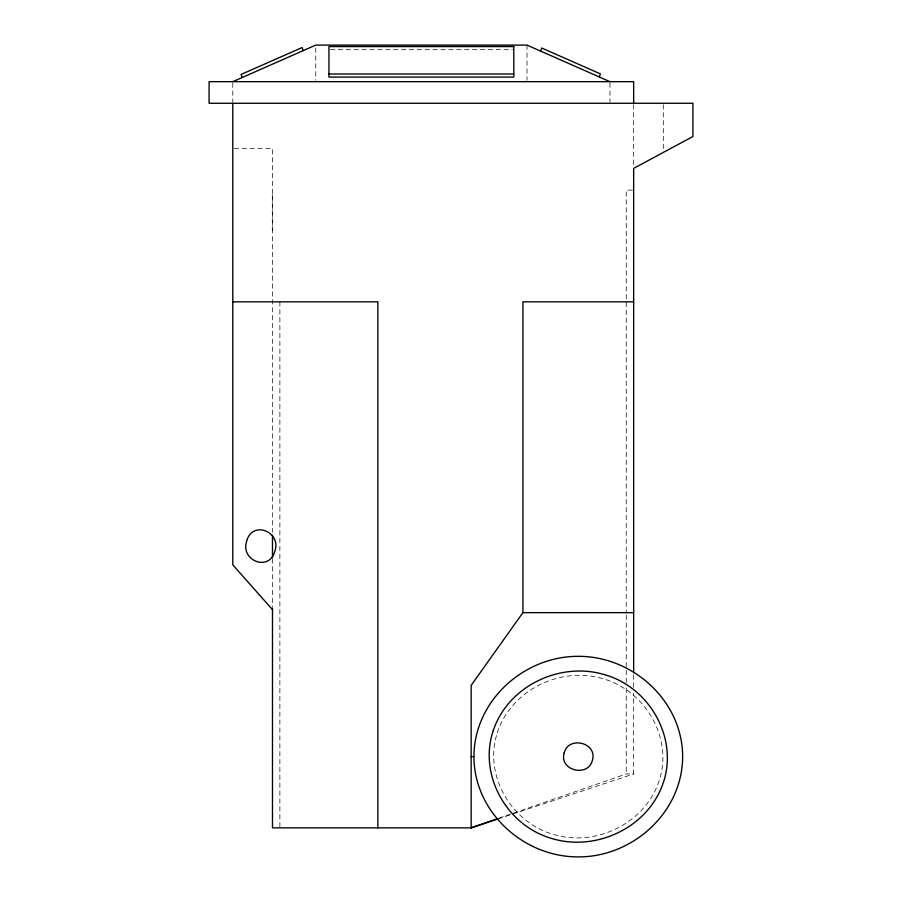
<?xml version="1.0" encoding="UTF-8"?>
<svg xmlns="http://www.w3.org/2000/svg" width="902" height="902" viewBox="0 0 902 902"><rect width="100%" height="100%" fill="white"/><g stroke="black" fill="none" stroke-linecap="round" stroke-linejoin="round"><path stroke-width="0.68" stroke-dasharray="4.51 3.38" d="M498.986 818.182L512.246 813.57M513.565 813.108L626.247 773.961L633.655 773.961L633.655 693.243M497.712 819.039L633.655 773.961M330.346 49.666L512.392 49.666M234.159 148.526L272.483 148.526L272.483 532.304M632.426 190.085L626.247 190.085L626.247 613.574M663.286 104.666L663.286 152.438M633.655 104.655L633.655 165.607M633.655 674.933L633.655 688.147M626.247 614.984L626.247 682.51M626.247 688.147L626.247 773.961M609.955 83.007L609.955 101.915M527.005 45.1L527.005 80.255M315.745 47.907L315.745 80.255M279.879 301.719L279.879 827.856M272.483 558.676L272.483 606.821M272.291 194.528L272.291 231.081M232.784 83.007L232.784 101.915M496.472 735.547C484.239 778.415 513.689 824.834 556.365 835.229C599.244 846.538 647.986 820.955 660.095 777.682C672.328 734.803 642.889 688.395 600.213 677.988C557.335 666.691 508.593 692.262 496.472 735.547"/><path stroke-width="1.35" d="M473.922 756.609C474.046 701.012 523.667 656.115 578.283 656.329C632.9 656.115 682.521 701.012 682.645 756.609C682.521 812.206 632.9 857.103 578.283 856.9C523.667 857.103 474.046 812.206 473.922 756.609L471.148 756.609M540.625 51.098L541.707 48.009L600.371 73.863L599.278 76.952M633.655 301.843L522.912 301.843L522.912 612.65L471.148 685.373L471.148 827.856L272.483 827.856L272.483 608.004M232.784 81.665L315.745 45.1L527.005 45.1L609.955 81.665M497.656 818.644L471.148 827.856L497.791 819.016M328.948 73.998L513.802 73.998M232.784 301.843L377.848 301.843L377.848 827.856M522.912 612.65L633.655 612.65M272.483 609.628L232.784 564.844L232.784 103.268M303.162 50.647L302.08 47.547L241.071 74.438L242.153 77.527M633.655 103.268L633.655 81.665L209.084 81.665L209.084 103.268L692.916 103.268L692.916 136.506L633.655 168.381L633.655 672.667M272.483 535.123L272.483 557.616M564.145 752.967C558.936 770.579 588.138 777.783 592.434 760.251C597.643 742.65 568.44 735.446 564.145 752.967M246.618 541.268C240.18 560.661 269.484 572.263 274.963 550.942C281.413 531.549 252.109 519.947 246.618 541.268M493.247 730.609C478.207 775.055 506.811 825.398 551.235 838.33C595.884 852.232 648.369 827.562 663.32 782.609C678.372 738.174 649.767 687.831 605.343 674.899C560.683 660.997 508.198 685.667 493.247 730.609M513.802 46.577L328.948 46.577L328.948 77.087L513.802 77.087L513.802 46.577"/></g></svg>
